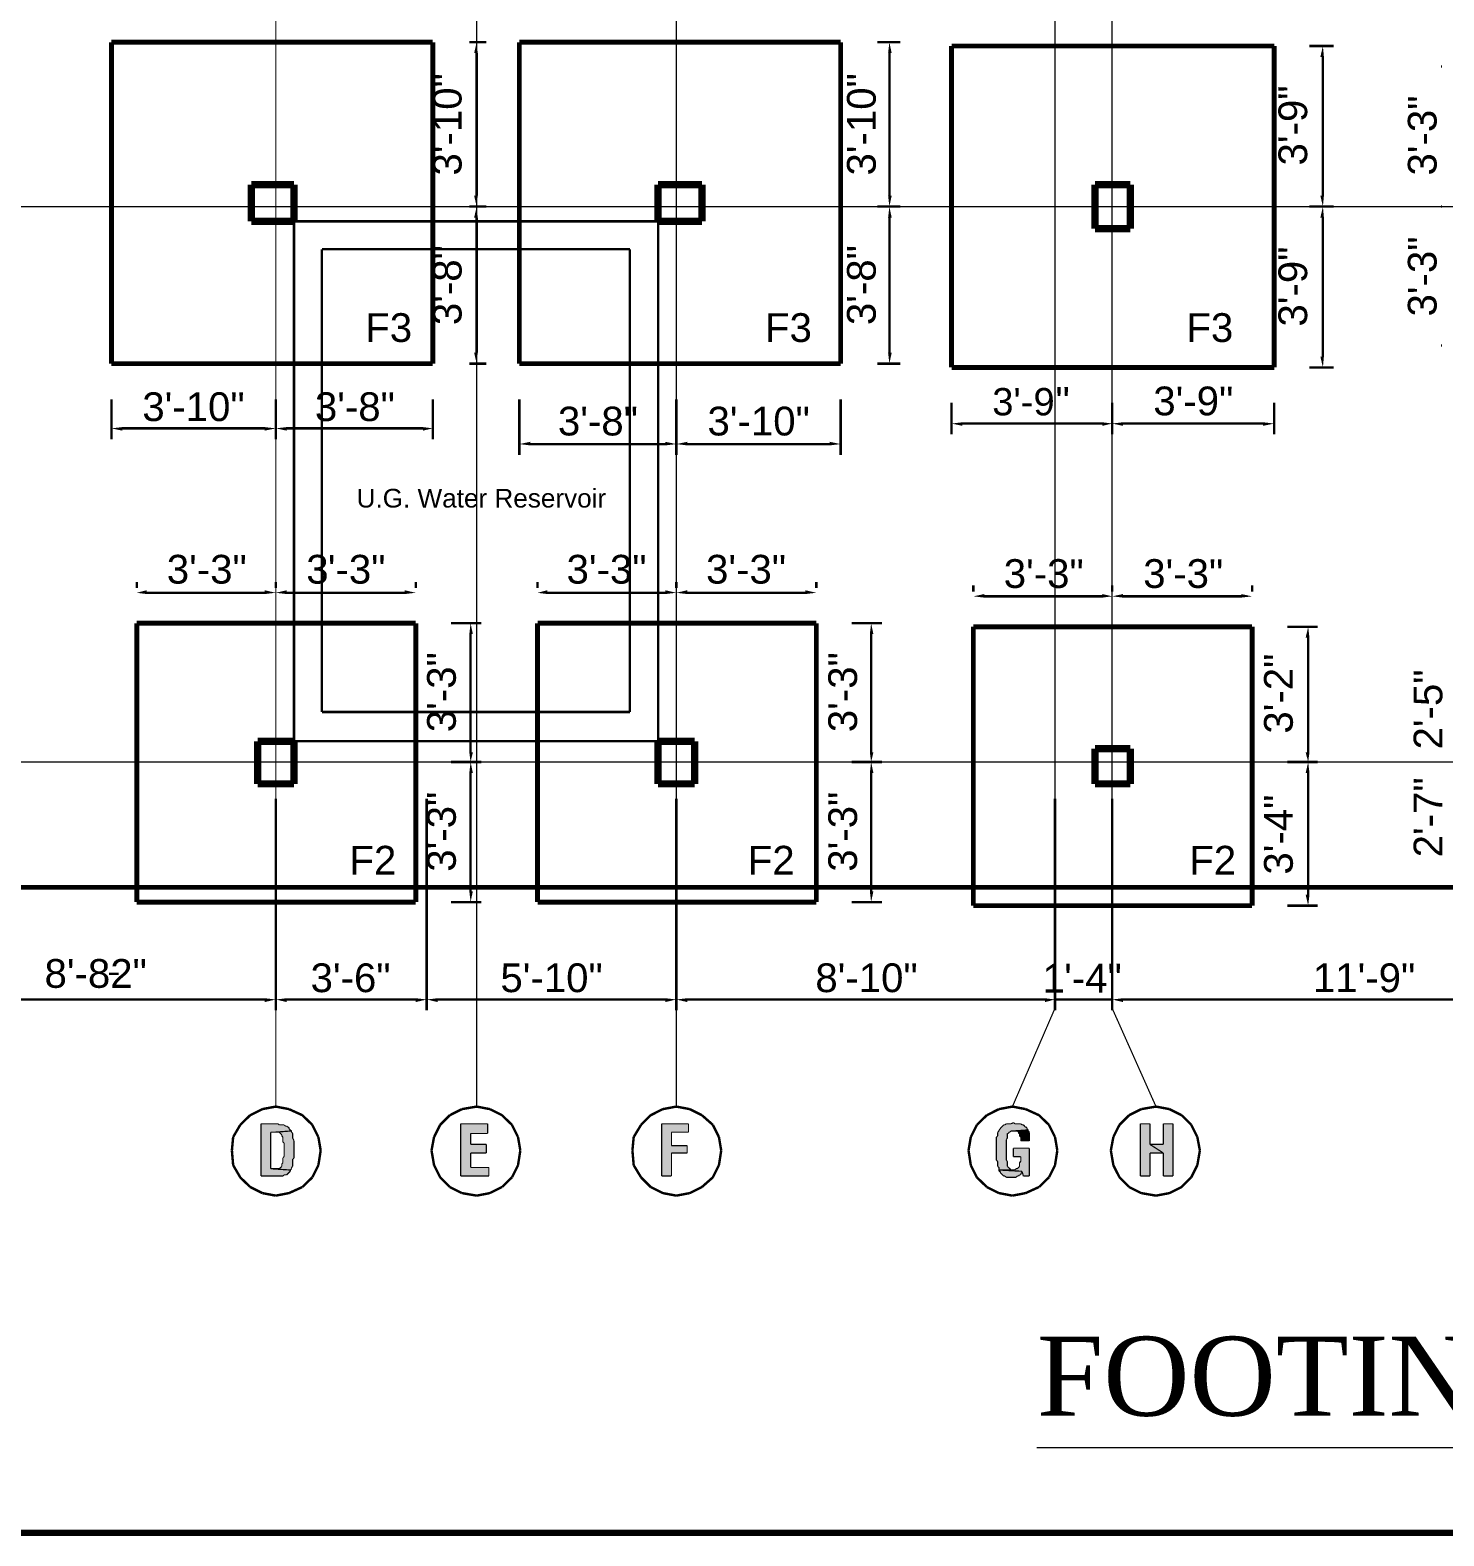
# Model space of a CAD drawing. Header units: millimetres. Extents: x 5 to 350, y 3 to 213.
# Drawn here: x 115.6 to 213.9, y 2.9 to 107.6 of the extents above; entities that cross this region are included whole.
import ezdxf

# ---------------------------------------------------------------- set-up
doc = ezdxf.new("R2010")
doc.units = ezdxf.units.MM
for name, color, linetype in [('H', 251, 'Continuous'), ('P', 255, 'Continuous'), ('T', 255, 'Continuous')]:
    doc.layers.add(name, color=color, linetype=linetype)
doc.styles.get("Standard").update_dxf_attribs({"font": 'arial.ttf'})

msp = doc.modelspace()

# ---------------------------------------------------------------- hatches: boundary and pattern name
at = {"layer": 'H', "linetype": 'Continuous'}
for points in [[(146.473, 106.01), (146.65, 106.768), (146.72, 106.01), (146.473, 106.01)], [(175.26, 106.01), (175.348, 106.768), (175.507, 106.01), (175.26, 106.01)], [(205.317, 105.745), (205.493, 106.504), (205.564, 105.745), (205.317, 105.745)], [(146.65, 95.338), (146.473, 96.097), (146.72, 96.097), (146.65, 95.338)], [(146.473, 94.58), (146.65, 95.338), (146.72, 94.58), (146.473, 94.58)], [(175.348, 95.338), (175.26, 96.097), (175.507, 96.097), (175.348, 95.338)], [(175.26, 94.58), (175.348, 95.338), (175.507, 94.58), (175.26, 94.58)], [(205.493, 95.338), (205.317, 96.097), (205.564, 96.097), (205.493, 95.338)], [(205.317, 94.58), (205.493, 95.338), (205.564, 94.58), (205.317, 94.58)], [(146.65, 84.42), (146.473, 85.178), (146.72, 85.178), (146.65, 84.42)], [(175.348, 84.42), (175.26, 85.178), (175.507, 85.178), (175.348, 84.42)], [(205.493, 84.155), (205.317, 84.914), (205.564, 84.914), (205.493, 84.155)], [(122.008, 79.763), (121.25, 79.922), (122.008, 80.01), (122.008, 79.763)], [(131.904, 79.763), (131.904, 80.01), (132.68, 79.922), (131.904, 79.763)], [(133.438, 79.763), (132.68, 79.922), (133.438, 80.01), (133.438, 79.763)], [(142.91, 79.763), (142.91, 80.01), (143.598, 79.922), (142.91, 79.763)], [(180.428, 80.098), (179.67, 80.257), (180.428, 80.345), (180.428, 80.098)], [(190.165, 80.098), (190.165, 80.345), (190.835, 80.257), (190.165, 80.098)], [(191.594, 80.098), (190.835, 80.257), (191.594, 80.345), (191.594, 80.098)], [(201.33, 80.098), (201.33, 80.345), (202.106, 80.257), (201.33, 80.098)], [(150.372, 78.74), (149.613, 78.828), (150.372, 78.987), (150.372, 78.74)], [(159.773, 78.74), (159.773, 78.987), (160.532, 78.828), (159.773, 78.74)], [(161.29, 78.74), (160.532, 78.828), (161.29, 78.987), (161.29, 78.74)], [(171.203, 78.74), (171.203, 78.987), (171.962, 78.828), (171.203, 78.74)], [(123.702, 68.404), (123.014, 68.492), (123.702, 68.668), (123.702, 68.404)], [(131.904, 68.404), (131.904, 68.668), (132.68, 68.492), (131.904, 68.404)], [(133.438, 68.404), (132.68, 68.492), (133.438, 68.668), (133.438, 68.404)], [(141.64, 68.404), (141.64, 68.668), (142.416, 68.492), (141.64, 68.404)], [(151.553, 68.404), (150.883, 68.492), (151.553, 68.668), (151.553, 68.404)], [(159.773, 68.404), (159.773, 68.668), (160.532, 68.492), (159.773, 68.404)], [(161.29, 68.404), (160.532, 68.492), (161.29, 68.668), (161.29, 68.404)], [(169.51, 68.404), (169.51, 68.668), (170.268, 68.492), (169.51, 68.404)], [(181.945, 68.157), (181.187, 68.245), (181.945, 68.404), (181.945, 68.157)], [(190.165, 68.157), (190.165, 68.404), (190.835, 68.245), (190.165, 68.157)], [(191.594, 68.157), (190.835, 68.245), (191.594, 68.404), (191.594, 68.157)], [(199.813, 68.157), (199.813, 68.404), (200.572, 68.245), (199.813, 68.157)], [(146.138, 65.617), (146.226, 66.375), (146.385, 65.617), (146.138, 65.617)], [(173.99, 65.617), (174.078, 66.375), (174.237, 65.617), (173.99, 65.617)], [(204.294, 65.37), (204.47, 66.128), (204.558, 65.37), (204.294, 65.37)], [(146.226, 56.727), (146.138, 57.397), (146.385, 57.397), (146.226, 56.727)], [(146.138, 55.968), (146.226, 56.727), (146.385, 55.968), (146.138, 55.968)], [(174.078, 56.727), (173.99, 57.397), (174.237, 57.397), (174.078, 56.727)], [(173.99, 55.968), (174.078, 56.727), (174.237, 55.968), (173.99, 55.968)], [(204.47, 56.727), (204.294, 57.397), (204.558, 57.397), (204.47, 56.727)], [(204.294, 55.968), (204.47, 56.727), (204.558, 55.968), (204.294, 55.968)], [(146.226, 46.99), (146.138, 47.748), (146.385, 47.748), (146.226, 46.99)], [(174.078, 46.99), (173.99, 47.748), (174.237, 47.748), (174.078, 46.99)], [(204.47, 46.743), (204.294, 47.502), (204.558, 47.502), (204.47, 46.743)], [(131.904, 40.04), (131.904, 40.305), (132.68, 40.217), (131.904, 40.04)], [(133.438, 40.04), (132.68, 40.217), (133.438, 40.305), (133.438, 40.04)], [(142.416, 40.04), (142.416, 40.305), (143.175, 40.217), (142.416, 40.04)], [(143.933, 40.04), (143.175, 40.217), (143.933, 40.305), (143.933, 40.04)], [(159.773, 40.04), (159.773, 40.305), (160.532, 40.217), (159.773, 40.04)], [(161.29, 40.04), (160.532, 40.217), (161.29, 40.305), (161.29, 40.04)], [(186.178, 40.04), (186.178, 40.305), (186.866, 40.217), (186.178, 40.04)], [(186.178, 40.04), (186.178, 40.305), (186.866, 40.217), (186.178, 40.04)], [(191.594, 40.04), (190.835, 40.217), (191.594, 40.305), (191.594, 40.04)], [(191.594, 40.04), (190.835, 40.217), (191.594, 40.305), (191.594, 40.04)], [(131.657, 27.94), (131.657, 31.574), (132.838, 31.574), (132.927, 31.503), (133.262, 31.503), (133.35, 31.415), (133.438, 31.415), (133.526, 31.327), (133.597, 31.327), (133.597, 31.238), (133.773, 31.08), (132.592, 30.992), (132.327, 30.992), (132.327, 28.452), (133.685, 28.363), (133.685, 28.275), (133.438, 28.028), (133.262, 28.028), (133.174, 27.94), (131.657, 27.94)], [(145.538, 27.94), (145.538, 31.574), (147.408, 31.574), (147.408, 30.903), (146.226, 30.903), (146.226, 30.145), (147.32, 30.145), (147.32, 29.545), (146.226, 29.545), (146.226, 28.54), (147.496, 28.54), (147.496, 27.94), (145.538, 27.94)], [(159.508, 27.94), (159.508, 31.574), (161.378, 31.574), (161.378, 30.992), (160.196, 30.992), (160.196, 30.057), (161.29, 30.057), (161.29, 29.545), (160.196, 29.545), (160.196, 27.94), (159.508, 27.94)], [(182.968, 28.363), (182.968, 28.54), (182.88, 28.61), (182.88, 28.963), (182.792, 29.034), (182.792, 30.656), (182.88, 30.727), (182.88, 30.992), (182.968, 31.08), (182.968, 31.15), (183.303, 31.503), (183.392, 31.503), (183.48, 31.574), (183.815, 31.574), (183.974, 31.662), (184.062, 31.574), (184.485, 31.574), (184.573, 31.503), (184.662, 31.503), (184.82, 31.327), (184.908, 31.327), (184.908, 31.238), (184.997, 31.15), (183.974, 31.08), (183.815, 31.08), (183.727, 30.992), (183.638, 30.992), (183.638, 30.903), (183.55, 30.903), (183.55, 30.568), (183.48, 30.48), (183.48, 29.034), (183.55, 28.963), (183.55, 28.61), (183.815, 28.363), (182.968, 28.363)], [(192.793, 27.94), (192.793, 31.574), (193.463, 31.574), (193.463, 30.145), (194.398, 29.545), (193.463, 29.545), (193.463, 27.94), (192.793, 27.94)], [(194.398, 27.94), (194.398, 29.545), (193.463, 30.145), (194.398, 30.145), (194.398, 31.574), (195.068, 31.574), (195.068, 27.94), (194.398, 27.94)], [(133.685, 28.363), (132.327, 28.452), (132.927, 28.452), (133.103, 28.61), (133.103, 28.787), (133.174, 28.875), (133.174, 29.21), (133.262, 29.298), (133.262, 30.233), (133.174, 30.304), (133.174, 30.656), (133.103, 30.727), (133.103, 30.815), (132.927, 30.992), (132.592, 30.992), (133.773, 31.08), (133.773, 30.992), (133.862, 30.903), (133.862, 30.568), (133.95, 30.392), (133.95, 29.21), (133.862, 29.122), (133.862, 28.61), (133.773, 28.54), (133.773, 28.452), (133.685, 28.363)], [(184.485, 30.392), (184.485, 30.656), (184.397, 30.727), (184.397, 30.903), (184.326, 30.903), (184.326, 30.992), (184.238, 31.08), (183.974, 31.08), (184.997, 31.15), (184.997, 31.08), (185.085, 30.992), (185.085, 30.392), (184.485, 30.392)], [(184.662, 27.94), (184.573, 28.275), (182.968, 28.363), (184.062, 28.363), (184.15, 28.452), (184.238, 28.452), (184.397, 28.61), (184.397, 28.875), (184.485, 28.963), (184.485, 29.298), (183.974, 29.298), (183.974, 29.88), (185.085, 29.88), (185.085, 27.94), (184.662, 27.94)], [(183.48, 27.852), (183.392, 27.94), (183.303, 27.94), (183.056, 28.187), (183.056, 28.275), (182.968, 28.275), (182.968, 28.363), (184.573, 28.275), (184.573, 28.187), (184.485, 28.116), (184.485, 28.028), (184.397, 28.028), (184.326, 27.94), (184.238, 27.94), (184.15, 27.852), (183.48, 27.852)]]:
    msp.add_hatch(color=256, dxfattribs=at).paths.add_polyline_path(points)

# ---------------------------------------------------------------- linework, layer by layer
at = {"layer": 'P'}
for points, const_width in [([(132.68, 32.773), (132.68, 198.543)], 0.085), ([(146.65, 32.773), (146.65, 198.543)], 0.085), ([(160.532, 32.773), (160.532, 198.543)], 0.085), ([(186.866, 39.617), (186.866, 191.77)], 0.085), ([(190.835, 39.617), (190.835, 191.77)], 0.085), ([(143.598, 106.768), (121.25, 106.768)], 0.339), ([(121.25, 106.768), (121.25, 84.42)], 0.339), ([(143.598, 84.42), (143.598, 106.768)], 0.339), ([(146.138, 106.768), (147.32, 106.768)], 0.169), ([(171.962, 106.768), (149.613, 106.768)], 0.339), ([(149.613, 106.768), (149.613, 84.42)], 0.339), ([(171.962, 84.42), (171.962, 106.768)], 0.339), ([(174.502, 106.768), (176.107, 106.768)], 0.169), ([(146.65, 106.01), (146.65, 96.097)], 0.169), ([(175.348, 106.01), (175.348, 96.097)], 0.169), ([(202.106, 106.504), (179.67, 106.504)], 0.339), ([(179.67, 106.504), (179.67, 84.155)], 0.339), ([(202.106, 84.155), (202.106, 106.504)], 0.339), ([(204.558, 106.504), (206.252, 106.504)], 0.169), ([(205.493, 105.745), (205.493, 96.097)], 0.169), ([(213.783, 105.075), (213.695, 105.075)], 0.169), ([(130.986, 94.315), (130.986, 96.855)], 0.508), ([(130.986, 96.855), (133.95, 96.855)], 0.508), ([(133.95, 96.855), (133.95, 94.315)], 0.508), ([(133.95, 96.855), (133.95, 96.855)], 0.508), ([(159.262, 94.315), (159.262, 96.855)], 0.508), ([(159.262, 96.855), (162.313, 96.855)], 0.508), ([(162.313, 96.855), (162.313, 94.315)], 0.508), ([(189.653, 96.855), (192.105, 96.855)], 0.508), ([(189.653, 93.804), (189.653, 96.855)], 0.508), ([(189.653, 96.855), (189.653, 96.855)], 0.508), ([(192.105, 96.855), (192.105, 93.804)], 0.508), ([(34.89, 95.338), (251.46, 95.338)], 0.085), ([(146.138, 95.338), (147.32, 95.338)], 0.169), ([(146.138, 95.338), (147.32, 95.338)], 0.169), ([(174.502, 95.338), (176.107, 95.338)], 0.169), ([(174.502, 95.338), (176.107, 95.338)], 0.169), ([(204.558, 95.338), (206.252, 95.338)], 0.169), ([(204.558, 95.338), (206.252, 95.338)], 0.169), ([(213.783, 95.338), (213.695, 95.338)], 0.169), ([(213.783, 95.338), (213.695, 95.338)], 0.169), ([(133.95, 94.315), (130.986, 94.315)], 0.508), ([(133.95, 94.315), (133.95, 58.173)], 0.169), ([(159.262, 94.315), (133.95, 94.315)], 0.169), ([(133.95, 94.315), (133.95, 94.315)], 0.169), ([(146.65, 94.58), (146.65, 85.178)], 0.169), ([(162.313, 94.315), (159.262, 94.315)], 0.508), ([(159.262, 94.315), (159.262, 94.315)], 0.508), ([(159.262, 58.173), (159.262, 94.315)], 0.169), ([(175.348, 94.58), (175.348, 85.178)], 0.169), ([(205.493, 94.58), (205.493, 84.914)], 0.169), ([(192.105, 93.804), (189.653, 93.804)], 0.508), ([(135.89, 92.375), (135.89, 60.202)], 0.169), ([(157.304, 92.375), (135.89, 92.375)], 0.169), ([(135.89, 92.375), (135.89, 92.375)], 0.169), ([(157.304, 60.202), (157.304, 92.375)], 0.169), ([(213.783, 85.69), (213.695, 85.69)], 0.169), ([(121.25, 84.42), (143.598, 84.42)], 0.339), ([(121.25, 84.42), (121.25, 84.42)], 0.339), ([(146.138, 84.42), (147.32, 84.42)], 0.169), ([(149.613, 84.42), (171.962, 84.42)], 0.339), ([(149.613, 84.42), (149.613, 84.42)], 0.339), ([(174.502, 84.42), (176.107, 84.42)], 0.169), ([(179.67, 84.155), (202.106, 84.155)], 0.339), ([(179.67, 84.155), (179.67, 84.155)], 0.339), ([(204.558, 84.155), (206.252, 84.155)], 0.169), ([(121.25, 81.95), (121.25, 79.163)], 0.169), ([(132.68, 81.95), (132.68, 79.163)], 0.169), ([(132.68, 81.95), (132.68, 79.163)], 0.169), ([(143.598, 81.95), (143.598, 79.163)], 0.169), ([(149.613, 81.95), (149.613, 78.07)], 0.169), ([(160.532, 81.95), (160.532, 78.07)], 0.169), ([(160.532, 81.95), (160.532, 78.07)], 0.169), ([(171.962, 81.95), (171.962, 78.07)], 0.169), ([(179.67, 81.703), (179.67, 79.498)], 0.169), ([(190.835, 81.703), (190.835, 79.498)], 0.169), ([(190.835, 81.703), (190.835, 79.498)], 0.169), ([(202.106, 81.703), (202.106, 79.498)], 0.169), ([(122.008, 79.922), (131.904, 79.922)], 0.169), ([(133.438, 79.922), (142.91, 79.922)], 0.169), ([(180.428, 80.257), (190.165, 80.257)], 0.169), ([(191.594, 80.257), (201.33, 80.257)], 0.169), ([(150.372, 78.828), (159.773, 78.828)], 0.169), ([(161.29, 78.828), (171.203, 78.828)], 0.169), ([(123.014, 68.827), (123.014, 69.25)], 0.169), ([(132.68, 68.827), (132.68, 69.25)], 0.169), ([(132.68, 68.827), (132.68, 69.25)], 0.169), ([(142.416, 68.827), (142.416, 69.25)], 0.169), ([(150.883, 68.827), (150.883, 69.25)], 0.169), ([(160.532, 68.827), (160.532, 69.25)], 0.169), ([(160.532, 68.827), (160.532, 69.25)], 0.169), ([(170.268, 68.827), (170.268, 69.25)], 0.169), ([(123.702, 68.492), (131.904, 68.492)], 0.169), ([(133.438, 68.492), (141.64, 68.492)], 0.169), ([(151.553, 68.492), (159.773, 68.492)], 0.169), ([(161.29, 68.492), (169.51, 68.492)], 0.169), ([(181.187, 68.58), (181.187, 69.003)], 0.169), ([(181.945, 68.245), (190.165, 68.245)], 0.169), ([(190.835, 68.58), (190.835, 69.003)], 0.169), ([(190.835, 68.58), (190.835, 69.003)], 0.169), ([(191.594, 68.245), (199.813, 68.245)], 0.169), ([(200.572, 68.58), (200.572, 69.003)], 0.169), ([(142.416, 66.375), (123.014, 66.375)], 0.339), ([(123.014, 66.375), (123.014, 46.99)], 0.339), ([(142.416, 46.99), (142.416, 66.375)], 0.339), ([(144.868, 66.375), (146.985, 66.375)], 0.169), ([(170.268, 66.375), (150.883, 66.375)], 0.339), ([(150.883, 66.375), (150.883, 46.99)], 0.339), ([(170.268, 46.99), (170.268, 66.375)], 0.339), ([(172.72, 66.375), (174.837, 66.375)], 0.169), ([(200.572, 66.128), (181.187, 66.128)], 0.339), ([(181.187, 66.128), (181.187, 46.743)], 0.339), ([(200.572, 46.743), (200.572, 66.128)], 0.339), ([(203.024, 66.128), (205.14, 66.128)], 0.169), ([(146.226, 57.397), (146.226, 65.617)], 0.169), ([(174.078, 57.397), (174.078, 65.617)], 0.169), ([(204.47, 57.397), (204.47, 65.37)], 0.169), ([(135.89, 60.202), (157.304, 60.202)], 0.169), ([(133.95, 58.173), (131.41, 58.173)], 0.508), ([(131.41, 58.173), (131.41, 55.21)], 0.508), ([(133.95, 55.21), (133.95, 58.173)], 0.508), ([(133.95, 58.173), (159.262, 58.173)], 0.169), ([(161.802, 58.173), (159.262, 58.173)], 0.508), ([(159.262, 58.173), (159.262, 55.21)], 0.508), ([(161.802, 55.21), (161.802, 58.173)], 0.508), ([(192.105, 57.662), (189.653, 57.662)], 0.508), ([(189.653, 57.662), (189.653, 55.21)], 0.508), ([(192.105, 55.21), (192.105, 57.662)], 0.508), ([(34.89, 56.727), (251.46, 56.727)], 0.085), ([(144.868, 56.727), (146.985, 56.727)], 0.169), ([(144.868, 56.727), (146.985, 56.727)], 0.169), ([(172.72, 56.727), (174.837, 56.727)], 0.169), ([(172.72, 56.727), (174.837, 56.727)], 0.169), ([(203.024, 56.727), (205.14, 56.727)], 0.169), ([(203.024, 56.727), (205.14, 56.727)], 0.169), ([(146.226, 47.748), (146.226, 55.968)], 0.169), ([(174.078, 47.748), (174.078, 55.968)], 0.169), ([(204.47, 47.502), (204.47, 55.968)], 0.169), ([(131.41, 55.21), (133.95, 55.21)], 0.508), ([(131.41, 55.21), (131.41, 55.21)], 0.508), ([(159.262, 55.21), (161.802, 55.21)], 0.508), ([(159.262, 55.21), (159.262, 55.21)], 0.508), ([(189.653, 55.21), (192.105, 55.21)], 0.508), ([(189.653, 55.21), (189.653, 55.21)], 0.508), ([(132.68, 54.187), (132.68, 39.458)], 0.169), ([(132.68, 54.187), (132.68, 39.458)], 0.169), ([(143.175, 54.187), (143.175, 39.458)], 0.169), ([(143.175, 54.187), (143.175, 39.458)], 0.169), ([(160.532, 54.187), (160.532, 39.458)], 0.169), ([(160.532, 54.187), (160.532, 39.458)], 0.169), ([(186.866, 54.187), (186.866, 39.458)], 0.169), ([(186.866, 54.187), (186.866, 39.458)], 0.169), ([(190.835, 54.187), (190.835, 39.458)], 0.169), ([(190.835, 54.187), (190.835, 39.458)], 0.169), ([(45.12, 48.013), (236.132, 48.013)], 0.339), ([(123.014, 46.99), (142.416, 46.99)], 0.339), ([(123.014, 46.99), (123.014, 46.99)], 0.339), ([(150.883, 46.99), (170.268, 46.99)], 0.339), ([(150.883, 46.99), (150.883, 46.99)], 0.339), ([(144.868, 46.99), (146.985, 46.99)], 0.169), ([(172.72, 46.99), (174.837, 46.99)], 0.169), ([(181.187, 46.743), (200.572, 46.743)], 0.339), ([(181.187, 46.743), (181.187, 46.743)], 0.339), ([(203.024, 46.743), (205.14, 46.743)], 0.169), ([(121.073, 41.998), (121.744, 41.998)], 0.169), ([(107.438, 40.217), (131.904, 40.217)], 0.169), ([(133.438, 40.217), (142.416, 40.217)], 0.169), ([(143.933, 40.217), (159.773, 40.217)], 0.169), ([(161.29, 40.217), (186.178, 40.217)], 0.169), ([(186.178, 40.217), (185.42, 40.217)], 0.169), ([(186.866, 40.217), (190.835, 40.217)], 0.169), ([(191.594, 40.217), (192.37, 40.217)], 0.169), ([(191.594, 40.217), (225.213, 40.217)], 0.169), ([(186.866, 39.617), (183.903, 32.773)], 0.085), ([(190.835, 39.617), (193.887, 32.773)], 0.085), ([(131.745, 32.597), (130.898, 32.173)], 0.169), ([(132.68, 32.773), (131.745, 32.597)], 0.169), ([(133.597, 32.597), (132.68, 32.773)], 0.169), ([(134.532, 32.173), (133.597, 32.597)], 0.169), ([(145.627, 32.597), (144.78, 32.173)], 0.169), ([(146.65, 32.773), (145.627, 32.597)], 0.169), ([(147.567, 32.597), (146.65, 32.773)], 0.169), ([(148.414, 32.173), (147.567, 32.597)], 0.169), ([(159.597, 32.597), (158.75, 32.173)], 0.169), ([(160.532, 32.773), (159.597, 32.597)], 0.169), ([(161.466, 32.597), (160.532, 32.773)], 0.169), ([(162.313, 32.173), (161.466, 32.597)], 0.169), ([(182.968, 32.597), (182.122, 32.173)], 0.169), ([(183.903, 32.773), (182.968, 32.597)], 0.169), ([(184.82, 32.597), (183.903, 32.773)], 0.169), ([(185.755, 32.173), (184.82, 32.597)], 0.169), ([(192.864, 32.597), (192.017, 32.173)], 0.169), ([(193.887, 32.773), (192.864, 32.597)], 0.169), ([(194.822, 32.597), (193.887, 32.773)], 0.169), ([(195.668, 32.173), (194.822, 32.597)], 0.169), ([(130.21, 31.503), (129.716, 30.656)], 0.169), ([(130.898, 32.173), (130.21, 31.503)], 0.169), ([(132.75, 31.574), (131.657, 31.574)], 0.085), ([(131.657, 31.574), (131.657, 27.94)], 0.085), ([(132.838, 31.574), (132.75, 31.574)], 0.085), ([(132.927, 31.503), (132.838, 31.574)], 0.085), ([(133.015, 31.503), (132.927, 31.503)], 0.085), ([(133.103, 31.503), (133.015, 31.503)], 0.085), ([(133.174, 31.503), (133.103, 31.503)], 0.085), ([(133.262, 31.503), (133.174, 31.503)], 0.085), ([(133.35, 31.415), (133.262, 31.503)], 0.085), ([(133.438, 31.415), (133.35, 31.415)], 0.085), ([(133.526, 31.327), (133.438, 31.415)], 0.085), ([(135.22, 31.503), (134.532, 32.173)], 0.169), ([(135.643, 30.656), (135.22, 31.503)], 0.169), ([(144.11, 31.503), (143.686, 30.656)], 0.169), ([(144.78, 32.173), (144.11, 31.503)], 0.169), ([(147.408, 31.574), (145.538, 31.574)], 0.085), ([(145.538, 31.574), (145.538, 27.94)], 0.085), ([(147.408, 30.903), (147.408, 31.574)], 0.085), ([(149.102, 31.503), (148.414, 32.173)], 0.169), ([(149.525, 30.656), (149.102, 31.503)], 0.169), ([(158.08, 31.503), (157.568, 30.656)], 0.169), ([(158.75, 32.173), (158.08, 31.503)], 0.169), ([(161.378, 31.574), (159.508, 31.574)], 0.085), ([(159.508, 31.574), (159.508, 27.94)], 0.085), ([(161.378, 30.992), (161.378, 31.574)], 0.085), ([(163.072, 31.503), (162.313, 32.173)], 0.169), ([(163.495, 30.656), (163.072, 31.503)], 0.169), ([(181.434, 31.503), (181.01, 30.656)], 0.169), ([(182.122, 32.173), (181.434, 31.503)], 0.169), ([(183.215, 31.415), (183.127, 31.327)], 0.085), ([(183.303, 31.503), (183.215, 31.415)], 0.085), ([(183.392, 31.503), (183.303, 31.503)], 0.085), ([(183.48, 31.574), (183.392, 31.503)], 0.085), ([(183.55, 31.574), (183.48, 31.574)], 0.085), ([(183.638, 31.574), (183.55, 31.574)], 0.085), ([(183.727, 31.574), (183.638, 31.574)], 0.085), ([(183.815, 31.574), (183.727, 31.574)], 0.085), ([(183.974, 31.662), (183.815, 31.574)], 0.085), ([(184.062, 31.574), (183.974, 31.662)], 0.085), ([(184.238, 31.574), (184.062, 31.574)], 0.085), ([(184.326, 31.574), (184.238, 31.574)], 0.085), ([(184.397, 31.574), (184.326, 31.574)], 0.085), ([(184.485, 31.574), (184.397, 31.574)], 0.085), ([(184.573, 31.503), (184.485, 31.574)], 0.085), ([(184.662, 31.503), (184.573, 31.503)], 0.085), ([(184.75, 31.415), (184.662, 31.503)], 0.085), ([(184.82, 31.327), (184.75, 31.415)], 0.085), ([(186.443, 31.503), (185.755, 32.173)], 0.169), ([(186.866, 30.656), (186.443, 31.503)], 0.169), ([(191.347, 31.503), (190.923, 30.656)], 0.169), ([(192.017, 32.173), (191.347, 31.503)], 0.169), ([(193.463, 31.574), (192.793, 31.574)], 0.085), ([(192.793, 31.574), (192.793, 27.94)], 0.085), ([(193.463, 30.145), (193.463, 31.574)], 0.085), ([(195.068, 31.574), (194.398, 31.574)], 0.085), ([(194.398, 31.574), (194.398, 30.145)], 0.085), ([(195.068, 27.94), (195.068, 31.574)], 0.085), ([(196.338, 31.503), (195.668, 32.173)], 0.169), ([(196.762, 30.656), (196.338, 31.503)], 0.169), ([(129.716, 30.656), (129.628, 29.722)], 0.169), ([(132.327, 28.452), (132.327, 30.992)], 0.085), ([(132.327, 30.992), (132.592, 30.992)], 0.085), ([(133.773, 31.08), (132.592, 30.992)], 0.085), ([(132.592, 30.992), (133.773, 31.08)], 0.085), ([(132.592, 30.992), (132.68, 30.992)], 0.085), ([(132.68, 30.992), (132.838, 30.992)], 0.085), ([(132.838, 30.992), (132.927, 30.992)], 0.085), ([(132.927, 30.992), (133.015, 30.903)], 0.085), ([(133.015, 30.903), (133.103, 30.815)], 0.085), ([(133.103, 30.815), (133.103, 30.727)], 0.085), ([(133.103, 30.727), (133.174, 30.656)], 0.085), ([(133.174, 30.656), (133.174, 30.568)], 0.085), ([(133.174, 30.568), (133.174, 30.48)], 0.085), ([(133.174, 30.48), (133.174, 30.392)], 0.085), ([(133.174, 30.392), (133.174, 30.304)], 0.085), ([(133.597, 31.327), (133.526, 31.327)], 0.085), ([(133.597, 31.238), (133.597, 31.327)], 0.085), ([(133.685, 31.15), (133.597, 31.238)], 0.085), ([(133.773, 31.08), (133.685, 31.15)], 0.085), ([(133.773, 30.992), (133.773, 31.08)], 0.085), ([(133.862, 30.903), (133.773, 30.992)], 0.085), ([(133.862, 30.815), (133.862, 30.903)], 0.085), ([(133.862, 30.727), (133.862, 30.815)], 0.085), ([(133.862, 30.656), (133.862, 30.727)], 0.085), ([(133.862, 30.568), (133.862, 30.656)], 0.085), ([(133.95, 30.392), (133.862, 30.568)], 0.085), ([(133.95, 30.304), (133.95, 30.392)], 0.085), ([(135.802, 29.722), (135.643, 30.656)], 0.169), ([(143.686, 30.656), (143.51, 29.722)], 0.169), ([(146.226, 30.145), (146.226, 30.903)], 0.085), ([(146.226, 30.903), (147.408, 30.903)], 0.085), ([(149.684, 29.722), (149.525, 30.656)], 0.169), ([(157.568, 30.656), (157.48, 29.722)], 0.169), ([(160.196, 30.057), (160.196, 30.992)], 0.085), ([(160.196, 30.992), (161.378, 30.992)], 0.085), ([(163.654, 29.722), (163.495, 30.656)], 0.169), ([(181.01, 30.656), (180.852, 29.722)], 0.169), ([(182.88, 30.727), (182.792, 30.656)], 0.085), ([(182.792, 30.656), (182.792, 30.568)], 0.085), ([(182.792, 30.568), (182.792, 30.48)], 0.085), ([(182.792, 30.48), (182.792, 30.392)], 0.085), ([(182.792, 30.392), (182.792, 30.304)], 0.085), ([(182.968, 31.08), (182.88, 30.992)], 0.085), ([(182.88, 30.992), (182.88, 30.903)], 0.085), ([(182.88, 30.903), (182.88, 30.815)], 0.085), ([(182.88, 30.815), (182.88, 30.727)], 0.085), ([(183.056, 31.238), (182.968, 31.15)], 0.085), ([(182.968, 31.15), (182.968, 31.08)], 0.085), ([(183.127, 31.327), (183.056, 31.238)], 0.085), ([(183.48, 30.48), (183.55, 30.568)], 0.085), ([(183.48, 30.392), (183.48, 30.48)], 0.085), ([(183.48, 30.304), (183.48, 30.392)], 0.085), ([(183.55, 30.815), (183.55, 30.903)], 0.085), ([(183.55, 30.903), (183.638, 30.903)], 0.085), ([(183.55, 30.727), (183.55, 30.815)], 0.085), ([(183.55, 30.656), (183.55, 30.727)], 0.085), ([(183.55, 30.568), (183.55, 30.656)], 0.085), ([(183.638, 30.903), (183.638, 30.992)], 0.085), ([(183.638, 30.992), (183.727, 30.992)], 0.085), ([(183.727, 30.992), (183.815, 31.08)], 0.085), ([(183.815, 31.08), (183.903, 31.08)], 0.085), ([(183.903, 31.08), (183.974, 31.08)], 0.085), ([(184.997, 31.15), (183.974, 31.08)], 0.085), ([(183.974, 31.08), (184.997, 31.15)], 0.085), ([(183.974, 31.08), (184.062, 31.08)], 0.085), ([(184.062, 31.08), (184.15, 31.08)], 0.085), ([(184.15, 31.08), (184.238, 31.08)], 0.085), ([(184.238, 31.08), (184.326, 30.992)], 0.085), ([(184.326, 30.992), (184.326, 30.903)], 0.085), ([(184.326, 30.903), (184.397, 30.903)], 0.085), ([(184.397, 30.903), (184.397, 30.815)], 0.085), ([(184.397, 30.815), (184.397, 30.727)], 0.085), ([(184.397, 30.727), (184.485, 30.656)], 0.085), ([(184.485, 30.656), (184.485, 30.568)], 0.085), ([(184.485, 30.568), (184.485, 30.392)], 0.085), ([(184.485, 30.392), (185.085, 30.392)], 0.085), ([(184.908, 31.327), (184.82, 31.327)], 0.085), ([(184.908, 31.238), (184.908, 31.327)], 0.085), ([(184.997, 31.15), (184.908, 31.238)], 0.085), ([(184.997, 31.08), (184.997, 31.15)], 0.085), ([(185.085, 30.992), (184.997, 31.08)], 0.085), ([(185.085, 30.903), (185.085, 30.992)], 0.085), ([(185.085, 30.815), (185.085, 30.903)], 0.085), ([(185.085, 30.727), (185.085, 30.815)], 0.085), ([(185.085, 30.568), (185.085, 30.727)], 0.085), ([(185.085, 30.48), (185.085, 30.568)], 0.085), ([(185.085, 30.392), (185.085, 30.48)], 0.085), ([(187.025, 29.722), (186.866, 30.656)], 0.169), ([(190.923, 30.656), (190.747, 29.722)], 0.169), ([(196.938, 29.722), (196.762, 30.656)], 0.169), ([(129.628, 29.722), (129.716, 28.698)], 0.169), ([(133.174, 30.304), (133.262, 30.233)], 0.085), ([(133.262, 29.298), (133.174, 29.21)], 0.085), ([(133.262, 30.233), (133.262, 30.145)], 0.085), ([(133.262, 30.145), (133.262, 30.057)], 0.085), ([(133.262, 30.057), (133.262, 29.88)], 0.085), ([(133.262, 29.88), (133.262, 29.81)], 0.085), ([(133.262, 29.81), (133.262, 29.722)], 0.085), ([(133.262, 29.722), (133.262, 29.633)], 0.085), ([(133.262, 29.633), (133.262, 29.457)], 0.085), ([(133.262, 29.457), (133.262, 29.386)], 0.085), ([(133.262, 29.386), (133.262, 29.298)], 0.085), ([(133.95, 30.233), (133.95, 30.304)], 0.085), ([(133.95, 30.145), (133.95, 30.233)], 0.085), ([(133.95, 29.968), (133.95, 30.145)], 0.085), ([(133.95, 29.81), (133.95, 29.968)], 0.085), ([(133.95, 29.722), (133.95, 29.81)], 0.085), ([(133.95, 29.545), (133.95, 29.722)], 0.085), ([(133.95, 29.457), (133.95, 29.545)], 0.085), ([(133.95, 29.386), (133.95, 29.457)], 0.085), ([(133.95, 29.298), (133.95, 29.386)], 0.085), ([(133.95, 29.21), (133.95, 29.298)], 0.085), ([(135.643, 28.698), (135.802, 29.722)], 0.169), ([(135.802, 29.722), (135.802, 29.722)], 0.169), ([(143.51, 29.722), (143.686, 28.698)], 0.169), ([(147.32, 30.145), (146.226, 30.145)], 0.085), ([(146.226, 28.54), (146.226, 29.545)], 0.085), ([(146.226, 29.545), (147.32, 29.545)], 0.085), ([(147.32, 29.545), (147.32, 30.145)], 0.085), ([(149.525, 28.698), (149.684, 29.722)], 0.169), ([(149.684, 29.722), (149.684, 29.722)], 0.169), ([(157.48, 29.722), (157.568, 28.698)], 0.169), ([(161.29, 30.057), (160.196, 30.057)], 0.085), ([(160.196, 27.94), (160.196, 29.545)], 0.085), ([(160.196, 29.545), (161.29, 29.545)], 0.085), ([(161.29, 29.545), (161.29, 30.057)], 0.085), ([(163.495, 28.698), (163.654, 29.722)], 0.169), ([(163.654, 29.722), (163.654, 29.722)], 0.169), ([(180.852, 29.722), (181.01, 28.698)], 0.169), ([(182.792, 30.304), (182.792, 30.145)], 0.085), ([(182.792, 30.145), (182.792, 30.057)], 0.085), ([(182.792, 30.057), (182.792, 29.968)], 0.085), ([(182.792, 29.968), (182.792, 29.81)], 0.085), ([(182.792, 29.81), (182.792, 29.722)], 0.085), ([(182.792, 29.722), (182.792, 29.545)], 0.085), ([(182.792, 29.545), (182.792, 29.457)], 0.085), ([(182.792, 29.457), (182.792, 29.386)], 0.085), ([(182.792, 29.386), (182.792, 29.21)], 0.085), ([(183.48, 30.145), (183.48, 30.304)], 0.085), ([(183.48, 30.057), (183.48, 30.145)], 0.085), ([(183.48, 29.88), (183.48, 30.057)], 0.085), ([(183.48, 29.81), (183.48, 29.88)], 0.085), ([(183.48, 29.633), (183.48, 29.81)], 0.085), ([(183.48, 29.545), (183.48, 29.633)], 0.085), ([(183.48, 29.386), (183.48, 29.545)], 0.085), ([(183.48, 29.298), (183.48, 29.386)], 0.085), ([(183.48, 29.21), (183.48, 29.298)], 0.085), ([(185.085, 29.88), (183.974, 29.88)], 0.085), ([(183.974, 29.88), (183.974, 29.298)], 0.085), ([(183.974, 29.298), (184.485, 29.298)], 0.085), ([(184.485, 29.298), (184.485, 29.21)], 0.085), ([(185.085, 27.94), (185.085, 29.88)], 0.085), ([(186.866, 28.698), (187.025, 29.722)], 0.169), ([(187.025, 29.722), (187.025, 29.722)], 0.169), ([(190.747, 29.722), (190.923, 28.698)], 0.169), ([(194.398, 30.145), (193.463, 30.145)], 0.085), ([(193.463, 30.145), (194.398, 29.545)], 0.085), ([(194.398, 29.545), (193.463, 30.145)], 0.085), ([(193.463, 27.94), (193.463, 29.545)], 0.085), ([(193.463, 29.545), (194.398, 29.545)], 0.085), ([(194.398, 29.545), (194.398, 27.94)], 0.085), ([(196.762, 28.698), (196.938, 29.722)], 0.169), ([(196.938, 29.722), (196.938, 29.722)], 0.169), ([(129.716, 28.698), (130.21, 27.852)], 0.169), ([(132.592, 28.452), (132.327, 28.452)], 0.085), ([(132.327, 28.452), (133.685, 28.363)], 0.085), ([(133.685, 28.363), (132.327, 28.452)], 0.085), ([(132.75, 28.452), (132.592, 28.452)], 0.085), ([(132.838, 28.452), (132.75, 28.452)], 0.085), ([(132.927, 28.452), (132.838, 28.452)], 0.085), ([(133.015, 28.54), (132.927, 28.452)], 0.085), ([(133.103, 28.61), (133.015, 28.54)], 0.085), ([(133.174, 28.875), (133.103, 28.787)], 0.085), ([(133.103, 28.787), (133.103, 28.698)], 0.085), ([(133.103, 28.698), (133.103, 28.61)], 0.085), ([(133.174, 29.21), (133.174, 29.122)], 0.085), ([(133.174, 29.122), (133.174, 29.034)], 0.085), ([(133.174, 29.034), (133.174, 28.963)], 0.085), ([(133.174, 28.963), (133.174, 28.875)], 0.085), ([(133.597, 28.187), (133.685, 28.275)], 0.085), ([(133.685, 28.363), (133.773, 28.452)], 0.085), ([(133.685, 28.275), (133.685, 28.363)], 0.085), ([(133.773, 28.54), (133.862, 28.61)], 0.085), ([(133.773, 28.452), (133.773, 28.54)], 0.085), ([(133.862, 29.122), (133.95, 29.21)], 0.085), ([(133.862, 29.034), (133.862, 29.122)], 0.085), ([(133.862, 28.963), (133.862, 29.034)], 0.085), ([(133.862, 28.875), (133.862, 28.963)], 0.085), ([(133.862, 28.787), (133.862, 28.875)], 0.085), ([(133.862, 28.61), (133.862, 28.787)], 0.085), ([(135.22, 27.852), (135.643, 28.698)], 0.169), ([(143.686, 28.698), (144.11, 27.852)], 0.169), ([(147.496, 28.54), (146.226, 28.54)], 0.085), ([(147.496, 27.94), (147.496, 28.54)], 0.085), ([(149.102, 27.852), (149.525, 28.698)], 0.169), ([(157.568, 28.698), (158.08, 27.852)], 0.169), ([(163.072, 27.852), (163.495, 28.698)], 0.169), ([(181.01, 28.698), (181.434, 27.852)], 0.169), ([(182.792, 29.21), (182.792, 29.122)], 0.085), ([(182.792, 29.122), (182.792, 29.034)], 0.085), ([(182.792, 29.034), (182.88, 28.963)], 0.085), ([(182.88, 28.963), (182.88, 28.787)], 0.085), ([(182.88, 28.787), (182.88, 28.698)], 0.085), ([(182.88, 28.698), (182.88, 28.61)], 0.085), ([(182.88, 28.61), (182.968, 28.54)], 0.085), ([(182.968, 28.54), (182.968, 28.452)], 0.085), ([(182.968, 28.452), (182.968, 28.363)], 0.085), ([(182.968, 28.363), (182.968, 28.275)], 0.085), ([(184.573, 28.275), (182.968, 28.363)], 0.085), ([(183.974, 28.363), (182.968, 28.363)], 0.085), ([(182.968, 28.363), (184.573, 28.275)], 0.085), ([(182.968, 28.363), (183.974, 28.363)], 0.085), ([(182.968, 28.275), (183.056, 28.275)], 0.085), ([(183.056, 28.275), (183.056, 28.187)], 0.085), ([(183.48, 29.034), (183.48, 29.21)], 0.085), ([(183.55, 28.963), (183.48, 29.034)], 0.085), ([(183.55, 28.875), (183.55, 28.963)], 0.085), ([(183.55, 28.787), (183.55, 28.875)], 0.085), ([(183.55, 28.698), (183.55, 28.787)], 0.085), ([(183.55, 28.61), (183.55, 28.698)], 0.085), ([(183.638, 28.54), (183.55, 28.61)], 0.085), ([(183.727, 28.452), (183.638, 28.54)], 0.085), ([(183.815, 28.363), (183.727, 28.452)], 0.085), ([(183.903, 28.363), (183.815, 28.363)], 0.085), ([(183.974, 28.363), (183.903, 28.363)], 0.085), ([(184.062, 28.363), (183.974, 28.363)], 0.085), ([(184.15, 28.452), (184.062, 28.363)], 0.085), ([(184.238, 28.452), (184.15, 28.452)], 0.085), ([(184.326, 28.54), (184.238, 28.452)], 0.085), ([(184.397, 28.61), (184.326, 28.54)], 0.085), ([(184.485, 28.963), (184.397, 28.875)], 0.085), ([(184.397, 28.875), (184.397, 28.787)], 0.085), ([(184.397, 28.787), (184.397, 28.698)], 0.085), ([(184.397, 28.698), (184.397, 28.61)], 0.085), ([(184.485, 29.21), (184.485, 29.122)], 0.085), ([(184.485, 29.122), (184.485, 28.963)], 0.085), ([(184.573, 28.187), (184.573, 28.275)], 0.085), ([(184.573, 28.275), (184.662, 27.94)], 0.085), ([(186.443, 27.852), (186.866, 28.698)], 0.169), ([(190.923, 28.698), (191.347, 27.852)], 0.169), ([(196.338, 27.852), (196.762, 28.698)], 0.169), ([(130.21, 27.852), (130.898, 27.182)], 0.169), ([(130.898, 27.182), (131.745, 26.758)], 0.169), ([(131.657, 27.94), (132.592, 27.94)], 0.085), ([(132.592, 27.94), (132.68, 27.94)], 0.085), ([(132.68, 27.94), (132.838, 27.94)], 0.085), ([(132.838, 27.94), (132.927, 27.94)], 0.085), ([(132.927, 27.94), (133.015, 27.94)], 0.085), ([(133.015, 27.94), (133.103, 27.94)], 0.085), ([(133.103, 27.94), (133.174, 27.94)], 0.085), ([(133.174, 27.94), (133.262, 28.028)], 0.085), ([(133.262, 28.028), (133.35, 28.028)], 0.085), ([(133.35, 28.028), (133.438, 28.028)], 0.085), ([(133.438, 28.028), (133.526, 28.116)], 0.085), ([(133.526, 28.116), (133.597, 28.187)], 0.085), ([(133.597, 26.758), (134.532, 27.182)], 0.169), ([(134.532, 27.182), (135.22, 27.852)], 0.169), ([(144.11, 27.852), (144.78, 27.182)], 0.169), ([(144.78, 27.182), (145.627, 26.758)], 0.169), ([(145.538, 27.94), (147.496, 27.94)], 0.085), ([(147.567, 26.758), (148.414, 27.182)], 0.169), ([(148.414, 27.182), (149.102, 27.852)], 0.169), ([(158.08, 27.852), (158.75, 27.182)], 0.169), ([(158.75, 27.182), (159.597, 26.758)], 0.169), ([(159.508, 27.94), (160.196, 27.94)], 0.085), ([(161.466, 26.758), (162.313, 27.182)], 0.169), ([(162.313, 27.182), (163.072, 27.852)], 0.169), ([(181.434, 27.852), (182.122, 27.182)], 0.169), ([(182.122, 27.182), (182.968, 26.758)], 0.169), ([(183.056, 28.187), (183.127, 28.116)], 0.085), ([(183.127, 28.116), (183.215, 28.028)], 0.085), ([(183.215, 28.028), (183.303, 27.94)], 0.085), ([(183.303, 27.94), (183.392, 27.94)], 0.085), ([(183.392, 27.94), (183.48, 27.852)], 0.085), ([(183.48, 27.852), (183.55, 27.852)], 0.085), ([(183.55, 27.852), (183.638, 27.852)], 0.085), ([(183.638, 27.852), (183.727, 27.852)], 0.085), ([(183.727, 27.852), (183.815, 27.852)], 0.085), ([(183.815, 27.852), (183.903, 27.852)], 0.085), ([(183.903, 27.852), (183.974, 27.852)], 0.085), ([(183.974, 27.852), (184.062, 27.852)], 0.085), ([(184.062, 27.852), (184.15, 27.852)], 0.085), ([(184.15, 27.852), (184.238, 27.94)], 0.085), ([(184.238, 27.94), (184.326, 27.94)], 0.085), ([(184.326, 27.94), (184.397, 28.028)], 0.085), ([(184.397, 28.028), (184.485, 28.028)], 0.085), ([(184.485, 28.116), (184.573, 28.187)], 0.085), ([(184.485, 28.028), (184.485, 28.116)], 0.085), ([(184.662, 27.94), (185.085, 27.94)], 0.085), ([(184.82, 26.758), (185.755, 27.182)], 0.169), ([(185.755, 27.182), (186.443, 27.852)], 0.169), ([(191.347, 27.852), (192.017, 27.182)], 0.169), ([(192.017, 27.182), (192.864, 26.758)], 0.169), ([(192.793, 27.94), (193.463, 27.94)], 0.085), ([(194.398, 27.94), (195.068, 27.94)], 0.085), ([(194.822, 26.758), (195.668, 27.182)], 0.169), ([(195.668, 27.182), (196.338, 27.852)], 0.169), ([(131.745, 26.758), (132.68, 26.582)], 0.169), ([(132.68, 26.582), (133.597, 26.758)], 0.169), ([(145.627, 26.758), (146.65, 26.582)], 0.169), ([(146.65, 26.582), (147.567, 26.758)], 0.169), ([(159.597, 26.758), (160.532, 26.582)], 0.169), ([(160.532, 26.582), (161.466, 26.758)], 0.169), ([(182.968, 26.758), (183.903, 26.582)], 0.169), ([(183.903, 26.582), (184.82, 26.758)], 0.169), ([(192.864, 26.758), (193.887, 26.582)], 0.169), ([(193.887, 26.582), (194.822, 26.758)], 0.169), ([(185.596, 9.066), (253.153, 9.066)], 0.085), ([(350.273, 3.14), (5.256, 3.14)], 0.423), ([(350.273, 3.14), (5.256, 3.14)], 0.423)]:
    msp.add_lwpolyline(points, dxfattribs=dict(at, const_width=const_width))

# ---------------------------------------------------------------- texts
at = {"layer": 'T', "char_height": 2, "attachment_point": 1, "rotation": 90}
for s, insert in [('{\\fArial|b0|i0|c0|p18;3\'-10"}', (143.6, 97.5)), ('{\\fArial|b0|i0|c0|p18;3\'-10"}', (172.4, 97.5)), ('{\\fArial|b0|i0|c0|p18;3\'-9"}', (202.4, 98.2)), ('{\\fArial|b0|i0|c0|p18;3\'-3"}', (211.4, 97.5)), ('{\\fArial|b0|i0|c0|p18;3\'-8"}', (143.6, 87.1)), ('{\\fArial|b0|i0|c0|p18;3\'-8"}', (172.4, 87.1)), ('{\\fArial|b0|i0|c0|p18;3\'-9"}', (202.4, 87)), ('{\\fArial|b0|i0|c0|p18;3\'-3"}', (211.4, 87.7)), ('{\\fArial|b0|i0|c0|p18;3\'-3"}', (143.2, 58.8)), ('{\\fArial|b0|i0|c0|p18;3\'-3"}', (171.1, 58.8)), ('{\\fArial|b0|i0|c0|p18;3\'-2"}', (201.4, 58.7)), ('{\\fArial|b0|i0|c0|p18;2\'-5"}', (211.8, 57.6)), ('{\\fArial|b0|i0|c0|p18;2\'-7"}', (211.8, 50.1)), ('{\\fArial|b0|i0|c0|p18;3\'-3"}', (143.2, 49.1)), ('{\\fArial|b0|i0|c0|p18;3\'-3"}', (171.1, 49.1)), ('{\\fArial|b0|i0|c0|p18;3\'-4"}', (201.4, 48.9))]:
    msp.add_mtext(s, dxfattribs=dict(at, insert=insert))
at = {"layer": 'T', "attachment_point": 7}
for s, insert, char_height in [('{\\fArial|b0|i0|c0|p18;F3}', (138.9, 85.9), 2), ('{\\fArial|b0|i0|c0|p18;F3}', (166.7, 85.9), 2), ('{\\fArial|b0|i0|c0|p18;F3}', (196, 85.9), 2), ("{\\fArial|b0|i0|c0|p18;3'-9}", (182.5, 80.8), 1.9), ('{\\fArial|b0|i0|c0|p18;"}', (186.9, 80.8), 2), ('{\\fArial|b0|i0|c0|p18;3\'-9"}', (193.7, 80.8), 2), ('{\\fArial|b0|i0|c0|p18;3\'-10"}', (123.4, 80.4), 2), ('{\\fArial|b0|i0|c0|p18;3\'-8"}', (135.4, 80.4), 2), ('{\\fArial|b0|i0|c0|p18;3\'-8"}', (152.3, 79.4), 2), ('{\\fArial|b0|i0|c0|p18;3\'-10"}', (162.7, 79.4), 2), ('{\\fArial|b0|i0|c0|p18;U.G. Water Reservoir}', (138.3, 74.4), 1.3), ('{\\fArial|b0|i0|c0|p18;3\'-3"}', (125.1, 69.1), 2), ('{\\fArial|b0|i0|c0|p18;3}', (134.8, 69.1), 2), ('{\\fArial|b0|i0|c0|p18;\'-3"}', (136.3, 69.1), 2), ('{\\fArial|b0|i0|c0|p18;3\'-3"}', (152.9, 69.1), 2), ('{\\fArial|b0|i0|c0|p18;3\'-3"}', (162.6, 69.1), 2), ('{\\fArial|b0|i0|c0|p18;3\'-3"}', (183.3, 68.8), 2), ('{\\fArial|b0|i0|c0|p18;3\'-3"}', (193, 68.8), 2), ('{\\fArial|b0|i0|c0|p18;F2}', (137.8, 48.9), 2), ('{\\fArial|b0|i0|c0|p18;F2}', (165.5, 48.9), 2), ('{\\fArial|b0|i0|c0|p18;F2}', (196.2, 48.9), 2), ('{\\fArial|b0|i0|c0|p18;8\'-82"}', (116.6, 41), 2), ('{\\fArial|b0|i0|c0|p18;3\'-6"}', (135.1, 40.7), 2), ('{\\fArial|b0|i0|c0|p18;5\'-10"}', (148.3, 40.7), 2), ('{\\fArial|b0|i0|c0|p18;8\'-10"}', (170.2, 40.7), 2), ('{\\fArial|b0|i0|c0|p18;1}', (186, 40.7), 2), ('{\\fArial|b0|i0|c0|p18;\'-4"}', (187.5, 40.7), 2), ('{\\fArial|b0|i0|c0|p18;11\'-9"}', (204.8, 40.7), 2), ('{\\fBook Antiqua|b0|i0|c0|p18;FOOTING LAYOUT}', (185.6, 11.2), 5.5)]:
    msp.add_mtext(s, dxfattribs=dict(at, insert=insert, char_height=char_height))

doc.saveas('drawing.dxf')
